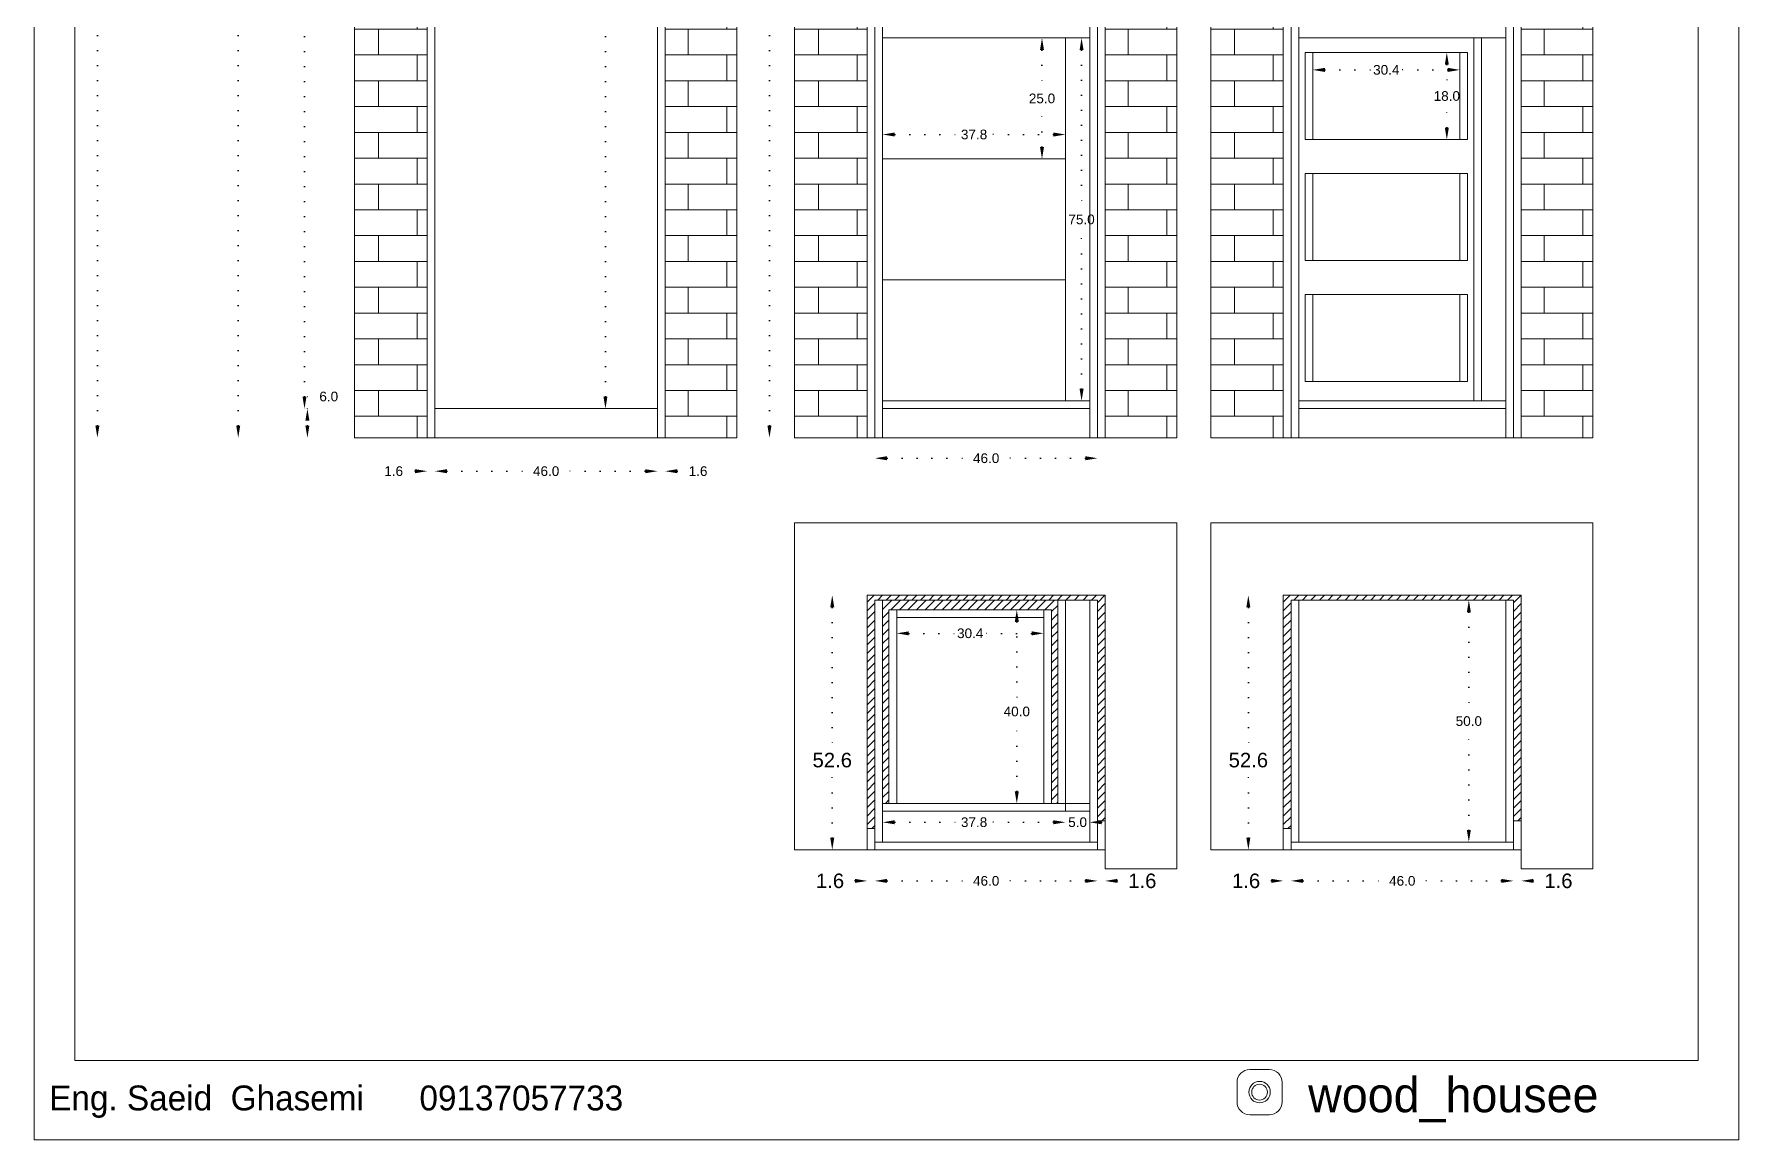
# Model space of a CAD drawing. Header units: centimetres. Extents: x 57 to 5031, y 102 to 2747.
# Drawn here: x 2389.8 to 2742.3, y 557.1 to 785.6 of the extents above; entities that cross this region are included whole.
import ezdxf

# ---------------------------------------------------------------- set-up
doc = ezdxf.new("R2010")
doc.units = ezdxf.units.CM
doc.header["$MEASUREMENT"] = 0
doc.linetypes.add('ACAD_ISO07W100', pattern=[3, 0, -3])
doc.styles.get("Standard").update_dxf_attribs({"font": 'arial.ttf'})
doc.dimstyles.new('Copy of Standard', dxfattribs={"dimtxt": 2, "dimasz": 2.5, "dimexe": 0.18, "dimexo": 0.0625, "dimgap": 0.09, "dimtad": 0, "dimtih": 1, "dimtoh": 1, "dimdec": 1, "dimzin": 0, "dimdsep": 46, "dimtxsty": 'Standard', "dimcen": 0.09, "dimse1": 1, "dimse2": 1, "dimadec": 0, "dimazin": 0, "dimtfac": 1, "dimtdec": 1, "dimtofl": 0, "dimtmove": 0, "dimatfit": 3, "dimfxl": 1, "dimtolj": 1, "dimtzin": 0, "dimarcsym": 0})
doc.dimstyles.get("Standard").update_dxf_attribs({"dimtxt": 3, "dimasz": 2.5, "dimexe": 0.18, "dimexo": 0.0625, "dimgap": 0.09, "dimtad": 0, "dimtih": 1, "dimtoh": 1, "dimdec": 1, "dimzin": 0, "dimdsep": 46, "dimtxsty": 'Standard', "dimcen": 0.09, "dimse1": 1, "dimse2": 1, "dimadec": 0, "dimazin": 0, "dimtfac": 1, "dimtdec": 1, "dimtofl": 0, "dimtmove": 0, "dimatfit": 3, "dimfxl": 1, "dimtolj": 1, "dimtzin": 0, "dimarcsym": 0})

# ---------------------------------------------------------------- blocks, each defined once
blk = doc.blocks.new('*D173')
at = {"color": 0, "linetype": 'ACAD_ISO07W100', "lineweight": -2, "transparency": 16777216}
for p, q in [((2606.38, 782.27), (2606.38, 748.38)), ((2606.38, 712.27), (2606.38, 746.16))]:
    blk.add_line(p, q, dxfattribs=at)
at = {"color": 0, "transparency": 16777216}
for points in [[(2605.97, 782.27), (2606.8, 782.27), (2606.38, 784.77)], [(2605.97, 712.27), (2606.8, 712.27), (2606.38, 709.77)]]:
    blk.add_solid(points, dxfattribs=at)
at = {"layer": 'Defpoints', "color": 0, "transparency": 16777216}
for p in [(2603.06, 784.77), (2606.38, 784.77), (2603.06, 709.77)]:
    blk.add_point(p, dxfattribs=at)
at = {"color": 0, "lineweight": 20, "transparency": 16777216, "insert": (2606.38, 747.27), "char_height": 2, "attachment_point": 5}
blk.add_mtext('\\A1;75.0', dxfattribs=at)
blk = doc.blocks.new('*D174')
at = {"color": 0, "linetype": 'ACAD_ISO07W100', "lineweight": -2, "transparency": 16777216}
for p, q in [((2567.76, 764.82), (2581.47, 764.82)), ((2600.56, 764.82), (2586.85, 764.82))]:
    blk.add_line(p, q, dxfattribs=at)
at = {"color": 0, "transparency": 16777216}
for points in [[(2567.76, 765.24), (2567.76, 764.41), (2565.26, 764.82)], [(2600.56, 765.24), (2600.56, 764.41), (2603.06, 764.82)]]:
    blk.add_solid(points, dxfattribs=at)
at = {"layer": 'Defpoints', "color": 0, "transparency": 16777216}
for p in [(2603.06, 764.82), (2565.26, 759.77), (2603.06, 759.77)]:
    blk.add_point(p, dxfattribs=at)
at = {"color": 0, "lineweight": 20, "transparency": 16777216, "insert": (2584.16, 764.82), "char_height": 2, "attachment_point": 5}
blk.add_mtext('\\A1;37.8', dxfattribs=at)
blk = doc.blocks.new('*D175')
at = {"color": 0, "linetype": 'ACAD_ISO07W100', "lineweight": -2, "transparency": 16777216}
for p, q in [((2681.89, 779.27), (2681.89, 773.88)), ((2681.89, 766.27), (2681.89, 771.66))]:
    blk.add_line(p, q, dxfattribs=at)
at = {"color": 0, "transparency": 16777216}
for points in [[(2681.48, 779.27), (2682.31, 779.27), (2681.89, 781.77)], [(2681.48, 766.27), (2682.31, 766.27), (2681.89, 763.77)]]:
    blk.add_solid(points, dxfattribs=at)
at = {"layer": 'Defpoints', "color": 0, "transparency": 16777216}
for p in [(2681.89, 781.77), (2684.58, 781.77), (2684.58, 763.77)]:
    blk.add_point(p, dxfattribs=at)
at = {"color": 0, "lineweight": 20, "transparency": 16777216, "insert": (2681.89, 772.77), "char_height": 2, "attachment_point": 5}
blk.add_mtext('\\A1;18.0', dxfattribs=at)
blk = doc.blocks.new('*D168')
at = {"color": 0, "linetype": 'ACAD_ISO07W100', "lineweight": -2, "transparency": 16777216}
for p, q in [((2507.95, 887.67), (2507.95, 823.29)), ((2507.95, 710.67), (2507.95, 820.05))]:
    blk.add_line(p, q, dxfattribs=at)
at = {"color": 0, "transparency": 16777216}
for points in [[(2507.53, 887.67), (2508.36, 887.67), (2507.95, 890.17)], [(2507.53, 710.67), (2508.36, 710.67), (2507.95, 708.17)]]:
    blk.add_solid(points, dxfattribs=at)
at = {"layer": 'Defpoints', "color": 0, "transparency": 16777216}
for p in [(2493.79, 890.17), (2473.29, 708.17), (2507.95, 708.17)]:
    blk.add_point(p, dxfattribs=at)
at = {"color": 0, "lineweight": 20, "transparency": 16777216, "insert": (2507.95, 821.67), "char_height": 3, "attachment_point": 5}
blk.add_mtext('\\A1;182.0', dxfattribs=at)
blk = doc.blocks.new('*D177')
at = {"color": 0, "linetype": 'ACAD_ISO07W100', "lineweight": -2, "transparency": 16777216}
for p, q in [((2432.04, 938.67), (2432.04, 822.79)), ((2432.04, 704.67), (2432.04, 820.56))]:
    blk.add_line(p, q, dxfattribs=at)
at = {"color": 0, "transparency": 16777216}
for points in [[(2431.62, 938.67), (2432.45, 938.67), (2432.04, 941.17)], [(2431.62, 704.67), (2432.45, 704.67), (2432.04, 702.17)]]:
    blk.add_solid(points, dxfattribs=at)
at = {"layer": 'Defpoints', "color": 0, "transparency": 16777216}
for p in [(2432.04, 941.17), (2472.69, 941.17), (2472.69, 702.17)]:
    blk.add_point(p, dxfattribs=at)
at = {"color": 0, "lineweight": 20, "transparency": 16777216, "insert": (2432.04, 821.67), "char_height": 2, "attachment_point": 5}
blk.add_mtext('\\A1;239.0', dxfattribs=at)
blk = doc.blocks.new('*D180')
at = {"color": 0, "linetype": 'ACAD_ISO07W100', "lineweight": -2, "transparency": 16777216}
for p, q in [((2541.85, 932.67), (2541.85, 819.79)), ((2541.85, 704.67), (2541.85, 817.56))]:
    blk.add_line(p, q, dxfattribs=at)
at = {"color": 0, "transparency": 16777216}
for points in [[(2541.44, 932.67), (2542.27, 932.67), (2541.85, 935.17)], [(2541.44, 704.67), (2542.27, 704.67), (2541.85, 702.17)]]:
    blk.add_solid(points, dxfattribs=at)
at = {"layer": 'Defpoints', "color": 0, "transparency": 16777216}
for p in [(2541.85, 935.17), (2564.26, 935.17), (2547.06, 702.17)]:
    blk.add_point(p, dxfattribs=at)
at = {"color": 0, "lineweight": 20, "transparency": 16777216, "insert": (2541.85, 818.67), "char_height": 2, "attachment_point": 5}
blk.add_mtext('\\A1;233.0', dxfattribs=at)
blk = doc.blocks.new('*D169')
at = {"color": 0, "linetype": 'ACAD_ISO07W100', "lineweight": -2, "transparency": 16777216}
for p, q in [((2446.34, 708.17), (2446.34, 710.67)), ((2446.34, 710.67), (2448.84, 710.67)), ((2446.34, 704.67), (2446.34, 705.67))]:
    blk.add_line(p, q, dxfattribs=at)
at = {"color": 0, "transparency": 16777216}
for points in [[(2445.92, 705.67), (2446.75, 705.67), (2446.34, 708.17)], [(2445.92, 704.67), (2446.75, 704.67), (2446.34, 702.17)]]:
    blk.add_solid(points, dxfattribs=at)
at = {"layer": 'Defpoints', "color": 0, "transparency": 16777216}
for p in [(2446.34, 708.17), (2473.29, 708.17), (2456.09, 702.17)]:
    blk.add_point(p, dxfattribs=at)
at = {"color": 0, "lineweight": 20, "transparency": 16777216, "insert": (2450.75, 710.67), "char_height": 2, "attachment_point": 5}
blk.add_mtext('\\A1;6.0', dxfattribs=at)
blk = doc.blocks.new('*D170')
at = {"color": 0, "linetype": 'ACAD_ISO07W100', "lineweight": -2, "transparency": 16777216}
for p, q in [((2445.74, 932.67), (2445.74, 822.78)), ((2445.74, 710.67), (2445.74, 820.56))]:
    blk.add_line(p, q, dxfattribs=at)
at = {"color": 0, "transparency": 16777216}
for points in [[(2445.32, 932.67), (2446.15, 932.67), (2445.74, 935.17)], [(2445.32, 710.67), (2446.15, 710.67), (2445.74, 708.17)]]:
    blk.add_solid(points, dxfattribs=at)
at = {"layer": 'Defpoints', "color": 0, "transparency": 16777216}
for p in [(2445.74, 935.17), (2472.69, 935.17), (2472.69, 708.17)]:
    blk.add_point(p, dxfattribs=at)
at = {"color": 0, "lineweight": 20, "transparency": 16777216, "insert": (2445.74, 821.67), "char_height": 2, "attachment_point": 5}
blk.add_mtext('\\A1;227.0', dxfattribs=at)
blk = doc.blocks.new('*D166')
at = {"color": 0, "linetype": 'ACAD_ISO07W100', "lineweight": -2, "transparency": 16777216}
for p, q in [((2468.59, 695.25), (2465.98, 695.25)), ((2475.19, 695.25), (2477.69, 695.25))]:
    blk.add_line(p, q, dxfattribs=at)
at = {"color": 0, "transparency": 16777216}
for points in [[(2468.59, 695.66), (2468.59, 694.83), (2471.09, 695.25)], [(2475.19, 695.66), (2475.19, 694.83), (2472.69, 695.25)]]:
    blk.add_solid(points, dxfattribs=at)
at = {"layer": 'Defpoints', "color": 0, "transparency": 16777216}
for p in [(2471.09, 702.17), (2472.69, 702.17), (2472.69, 695.25)]:
    blk.add_point(p, dxfattribs=at)
at = {"color": 0, "lineweight": 20, "transparency": 16777216, "insert": (2464.17, 695.25), "char_height": 2, "attachment_point": 5}
blk.add_mtext('\\A1;1.6', dxfattribs=at)
blk = doc.blocks.new('*D172')
at = {"color": 0, "linetype": 'ACAD_ISO07W100', "lineweight": -2, "transparency": 16777216}
for p, q in [((2475.19, 695.25), (2492.96, 695.25)), ((2516.19, 695.25), (2498.41, 695.25))]:
    blk.add_line(p, q, dxfattribs=at)
at = {"color": 0, "transparency": 16777216}
for points in [[(2475.19, 695.66), (2475.19, 694.83), (2472.69, 695.25)], [(2516.19, 695.66), (2516.19, 694.83), (2518.69, 695.25)]]:
    blk.add_solid(points, dxfattribs=at)
at = {"layer": 'Defpoints', "color": 0, "transparency": 16777216}
for p in [(2472.69, 702.17), (2518.69, 702.17), (2472.69, 695.25)]:
    blk.add_point(p, dxfattribs=at)
at = {"color": 0, "lineweight": 20, "transparency": 16777216, "insert": (2495.69, 695.25), "char_height": 2, "attachment_point": 5}
blk.add_mtext('\\A1;46.0', dxfattribs=at)
blk = doc.blocks.new('*D167')
at = {"color": 0, "linetype": 'ACAD_ISO07W100', "lineweight": -2, "transparency": 16777216}
for p, q in [((2516.19, 695.25), (2513.69, 695.25)), ((2522.79, 695.25), (2525.29, 695.25))]:
    blk.add_line(p, q, dxfattribs=at)
at = {"color": 0, "transparency": 16777216}
for points in [[(2516.19, 695.66), (2516.19, 694.83), (2518.69, 695.25)], [(2522.79, 695.66), (2522.79, 694.83), (2520.29, 695.25)]]:
    blk.add_solid(points, dxfattribs=at)
at = {"layer": 'Defpoints', "color": 0, "transparency": 16777216}
for p in [(2518.69, 702.17), (2520.29, 702.17), (2520.29, 695.25)]:
    blk.add_point(p, dxfattribs=at)
at = {"color": 0, "lineweight": 20, "transparency": 16777216, "insert": (2527.1, 695.25), "char_height": 2, "attachment_point": 5}
blk.add_mtext('\\A1;1.6', dxfattribs=at)
blk = doc.blocks.new('*D181')
at = {"color": 0, "linetype": 'ACAD_ISO07W100', "lineweight": -2, "transparency": 16777216}
for p, q in [((2656.68, 778.18), (2666.7, 778.18)), ((2682.08, 778.18), (2672.06, 778.18))]:
    blk.add_line(p, q, dxfattribs=at)
at = {"color": 0, "transparency": 16777216}
for points in [[(2656.68, 778.6), (2656.68, 777.76), (2654.18, 778.18)], [(2682.08, 778.6), (2682.08, 777.76), (2684.58, 778.18)]]:
    blk.add_solid(points, dxfattribs=at)
at = {"layer": 'Defpoints', "color": 0, "transparency": 16777216}
for p in [(2654.18, 781.77), (2684.58, 781.77), (2684.58, 778.18)]:
    blk.add_point(p, dxfattribs=at)
at = {"color": 0, "lineweight": 20, "transparency": 16777216, "insert": (2669.38, 778.18), "char_height": 2, "attachment_point": 5}
blk.add_mtext('\\A1;30.4', dxfattribs=at)
blk = doc.blocks.new('*D188')
at = {"color": 0, "linetype": 'ACAD_ISO07W100', "lineweight": -2, "transparency": 16777216}
for p, q in [((2640.86, 667.1), (2640.86, 637.15)), ((2640.86, 619.5), (2640.86, 633.91))]:
    blk.add_line(p, q, dxfattribs=at)
at = {"color": 0, "transparency": 16777216}
for points in [[(2640.44, 667.1), (2641.27, 667.1), (2640.86, 669.6)], [(2640.44, 619.5), (2641.27, 619.5), (2640.86, 617)]]:
    blk.add_solid(points, dxfattribs=at)
at = {"layer": 'Defpoints', "color": 0, "transparency": 16777216}
for p in [(2648.08, 669.6), (2640.86, 617), (2648.08, 617)]:
    blk.add_point(p, dxfattribs=at)
at = {"color": 0, "lineweight": 20, "transparency": 16777216, "insert": (2640.86, 635.53), "char_height": 3, "attachment_point": 5}
blk.add_mtext('\\A1;52.6', dxfattribs=at)
blk = doc.blocks.new('*D189')
at = {"color": 0, "linetype": 'ACAD_ISO07W100', "lineweight": -2, "transparency": 16777216}
for p, q in [((2693.18, 610.58), (2690.68, 610.58)), ((2699.78, 610.58), (2702.28, 610.58))]:
    blk.add_line(p, q, dxfattribs=at)
at = {"color": 0, "transparency": 16777216}
for points in [[(2693.18, 611), (2693.18, 610.17), (2695.68, 610.58)], [(2699.78, 611), (2699.78, 610.17), (2697.28, 610.58)]]:
    blk.add_solid(points, dxfattribs=at)
at = {"layer": 'Defpoints', "color": 0, "transparency": 16777216}
for p in [(2695.68, 617), (2697.28, 617), (2697.28, 610.58)]:
    blk.add_point(p, dxfattribs=at)
at = {"color": 0, "lineweight": 20, "transparency": 16777216, "insert": (2704.96, 610.58), "char_height": 3, "attachment_point": 5}
blk.add_mtext('\\A1;1.6', dxfattribs=at)
blk = doc.blocks.new('*D190')
at = {"color": 0, "linetype": 'ACAD_ISO07W100', "lineweight": -2, "transparency": 16777216}
for p, q in [((2645.58, 610.58), (2643.08, 610.58)), ((2652.18, 610.58), (2654.68, 610.58))]:
    blk.add_line(p, q, dxfattribs=at)
at = {"color": 0, "transparency": 16777216}
for points in [[(2645.58, 611), (2645.58, 610.17), (2648.08, 610.58)], [(2652.18, 611), (2652.18, 610.17), (2649.68, 610.58)]]:
    blk.add_solid(points, dxfattribs=at)
at = {"layer": 'Defpoints', "color": 0, "transparency": 16777216}
for p in [(2648.08, 617), (2649.68, 617), (2648.08, 610.58)]:
    blk.add_point(p, dxfattribs=at)
at = {"color": 0, "lineweight": 20, "transparency": 16777216, "insert": (2640.4, 610.58), "char_height": 3, "attachment_point": 5}
blk.add_mtext('\\A1;1.6', dxfattribs=at)
blk = doc.blocks.new('*D191')
at = {"color": 0, "linetype": 'ACAD_ISO07W100', "lineweight": -2, "transparency": 16777216}
for p, q in [((2652.18, 610.58), (2669.95, 610.58)), ((2693.18, 610.58), (2675.4, 610.58))]:
    blk.add_line(p, q, dxfattribs=at)
at = {"color": 0, "transparency": 16777216}
for points in [[(2652.18, 611), (2652.18, 610.17), (2649.68, 610.58)], [(2693.18, 611), (2693.18, 610.17), (2695.68, 610.58)]]:
    blk.add_solid(points, dxfattribs=at)
at = {"layer": 'Defpoints', "color": 0, "transparency": 16777216}
for p in [(2649.68, 617), (2695.68, 617), (2649.68, 610.58)]:
    blk.add_point(p, dxfattribs=at)
at = {"color": 0, "lineweight": 20, "transparency": 16777216, "insert": (2672.68, 610.58), "char_height": 2, "attachment_point": 5}
blk.add_mtext('\\A1;46.0', dxfattribs=at)
blk = doc.blocks.new('*D192')
at = {"color": 0, "linetype": 'ACAD_ISO07W100', "lineweight": -2, "transparency": 16777216}
for p, q in [((2566.16, 697.92), (2583.94, 697.92)), ((2607.16, 697.92), (2589.39, 697.92))]:
    blk.add_line(p, q, dxfattribs=at)
at = {"color": 0, "transparency": 16777216}
for points in [[(2566.16, 698.34), (2566.16, 697.5), (2563.66, 697.92)], [(2607.16, 698.34), (2607.16, 697.5), (2609.66, 697.92)]]:
    blk.add_solid(points, dxfattribs=at)
at = {"layer": 'Defpoints', "color": 0, "transparency": 16777216}
for p in [(2563.66, 702.17), (2609.66, 702.17), (2609.66, 697.92)]:
    blk.add_point(p, dxfattribs=at)
at = {"color": 0, "lineweight": 20, "transparency": 16777216, "insert": (2586.66, 697.92), "char_height": 2, "attachment_point": 5}
blk.add_mtext('\\A1;46.0', dxfattribs=at)
blk = doc.blocks.new('*D195')
at = {"color": 0, "linetype": 'ACAD_ISO07W100', "lineweight": -2, "transparency": 16777216}
for p, q in [((2686.44, 666.1), (2686.44, 644.71)), ((2686.44, 621.1), (2686.44, 642.49))]:
    blk.add_line(p, q, dxfattribs=at)
at = {"color": 0, "transparency": 16777216}
for points in [[(2686.03, 666.1), (2686.86, 666.1), (2686.44, 668.6)], [(2686.03, 621.1), (2686.86, 621.1), (2686.44, 618.6)]]:
    blk.add_solid(points, dxfattribs=at)
at = {"layer": 'Defpoints', "color": 0, "transparency": 16777216}
for p in [(2686.44, 668.6), (2694.08, 668.6), (2694.08, 618.6)]:
    blk.add_point(p, dxfattribs=at)
at = {"color": 0, "lineweight": 20, "transparency": 16777216, "insert": (2686.44, 643.6), "char_height": 2, "attachment_point": 5}
blk.add_mtext('\\A1;50.0', dxfattribs=at)
blk = doc.blocks.new('*D196')
at = {"color": 0, "linetype": 'ACAD_ISO07W100', "lineweight": -2, "transparency": 16777216}
for p, q in [((2554.84, 667.1), (2554.84, 637.15)), ((2554.84, 619.5), (2554.84, 633.91))]:
    blk.add_line(p, q, dxfattribs=at)
at = {"color": 0, "transparency": 16777216}
for points in [[(2554.42, 667.1), (2555.26, 667.1), (2554.84, 669.6)], [(2554.42, 619.5), (2555.26, 619.5), (2554.84, 617)]]:
    blk.add_solid(points, dxfattribs=at)
at = {"layer": 'Defpoints', "color": 0, "transparency": 16777216}
for p in [(2562.06, 669.6), (2554.84, 617), (2562.06, 617)]:
    blk.add_point(p, dxfattribs=at)
at = {"color": 0, "lineweight": 20, "transparency": 16777216, "insert": (2554.84, 635.53), "char_height": 3, "attachment_point": 5}
blk.add_mtext('\\A1;52.6', dxfattribs=at)
blk = doc.blocks.new('*D198')
at = {"color": 0, "linetype": 'ACAD_ISO07W100', "lineweight": -2, "transparency": 16777216}
for p, q in [((2607.16, 610.58), (2604.66, 610.58)), ((2613.76, 610.58), (2616.26, 610.58))]:
    blk.add_line(p, q, dxfattribs=at)
at = {"color": 0, "transparency": 16777216}
for points in [[(2607.16, 611), (2607.16, 610.17), (2609.66, 610.58)], [(2613.76, 611), (2613.76, 610.17), (2611.26, 610.58)]]:
    blk.add_solid(points, dxfattribs=at)
at = {"layer": 'Defpoints', "color": 0, "transparency": 16777216}
for p in [(2609.66, 617), (2611.26, 617), (2611.26, 610.58)]:
    blk.add_point(p, dxfattribs=at)
at = {"color": 0, "lineweight": 20, "transparency": 16777216, "insert": (2618.94, 610.58), "char_height": 3, "attachment_point": 5}
blk.add_mtext('\\A1;1.6', dxfattribs=at)
blk = doc.blocks.new('*D199')
at = {"color": 0, "linetype": 'ACAD_ISO07W100', "lineweight": -2, "transparency": 16777216}
for p, q in [((2559.56, 610.58), (2557.06, 610.58)), ((2566.16, 610.58), (2568.66, 610.58))]:
    blk.add_line(p, q, dxfattribs=at)
at = {"color": 0, "transparency": 16777216}
for points in [[(2559.56, 611), (2559.56, 610.17), (2562.06, 610.58)], [(2566.16, 611), (2566.16, 610.17), (2563.66, 610.58)]]:
    blk.add_solid(points, dxfattribs=at)
at = {"layer": 'Defpoints', "color": 0, "transparency": 16777216}
for p in [(2562.06, 617), (2563.66, 617), (2562.06, 610.58)]:
    blk.add_point(p, dxfattribs=at)
at = {"color": 0, "lineweight": 20, "transparency": 16777216, "insert": (2554.38, 610.58), "char_height": 3, "attachment_point": 5}
blk.add_mtext('\\A1;1.6', dxfattribs=at)
blk = doc.blocks.new('*D197')
at = {"color": 0, "linetype": 'ACAD_ISO07W100', "lineweight": -2, "transparency": 16777216}
for p, q in [((2566.16, 610.58), (2583.94, 610.58)), ((2607.16, 610.58), (2589.39, 610.58))]:
    blk.add_line(p, q, dxfattribs=at)
at = {"color": 0, "transparency": 16777216}
for points in [[(2566.16, 611), (2566.16, 610.17), (2563.66, 610.58)], [(2607.16, 611), (2607.16, 610.17), (2609.66, 610.58)]]:
    blk.add_solid(points, dxfattribs=at)
at = {"layer": 'Defpoints', "color": 0, "transparency": 16777216}
for p in [(2563.66, 617), (2609.66, 617), (2563.66, 610.58)]:
    blk.add_point(p, dxfattribs=at)
at = {"color": 0, "lineweight": 20, "transparency": 16777216, "insert": (2586.66, 610.58), "char_height": 2, "attachment_point": 5}
blk.add_mtext('\\A1;46.0', dxfattribs=at)
blk = doc.blocks.new('*D202')
at = {"color": 0, "linetype": 'ACAD_ISO07W100', "lineweight": -2, "transparency": 16777216}
for p, q in [((2592.99, 664.1), (2592.99, 646.69)), ((2592.99, 629.1), (2592.99, 644.47))]:
    blk.add_line(p, q, dxfattribs=at)
at = {"color": 0, "transparency": 16777216}
for points in [[(2592.57, 664.1), (2593.41, 664.1), (2592.99, 666.6)], [(2592.57, 629.1), (2593.41, 629.1), (2592.99, 626.6)]]:
    blk.add_solid(points, dxfattribs=at)
at = {"layer": 'Defpoints', "color": 0, "transparency": 16777216}
for p in [(2592.99, 666.6), (2598.56, 666.6), (2598.56, 626.6)]:
    blk.add_point(p, dxfattribs=at)
at = {"color": 0, "lineweight": 20, "transparency": 16777216, "insert": (2592.99, 645.58), "char_height": 2, "attachment_point": 5}
blk.add_mtext('\\A1;40.0', dxfattribs=at)
blk = doc.blocks.new('*D203')
at = {"color": 0, "linetype": 'ACAD_ISO07W100', "lineweight": -2, "transparency": 16777216}
for p, q in [((2570.66, 661.74), (2580.68, 661.74)), ((2596.06, 661.74), (2586.05, 661.74))]:
    blk.add_line(p, q, dxfattribs=at)
at = {"color": 0, "transparency": 16777216}
for points in [[(2570.66, 662.15), (2570.66, 661.32), (2568.16, 661.74)], [(2596.06, 662.15), (2596.06, 661.32), (2598.56, 661.74)]]:
    blk.add_solid(points, dxfattribs=at)
at = {"layer": 'Defpoints', "color": 0, "transparency": 16777216}
for p in [(2568.16, 665), (2598.56, 665), (2598.56, 661.74)]:
    blk.add_point(p, dxfattribs=at)
at = {"color": 0, "lineweight": 20, "transparency": 16777216, "insert": (2583.36, 661.74), "char_height": 2, "attachment_point": 5}
blk.add_mtext('\\A1;30.4', dxfattribs=at)
blk = doc.blocks.new('*D247')
at = {"color": 0, "linetype": 'ACAD_ISO07W100', "lineweight": -2, "transparency": 16777216}
for p, q in [((2567.76, 622.7), (2581.47, 622.7)), ((2600.56, 622.7), (2586.85, 622.7))]:
    blk.add_line(p, q, dxfattribs=at)
at = {"color": 0, "transparency": 16777216}
for points in [[(2567.76, 623.12), (2567.76, 622.28), (2565.26, 622.7)], [(2600.56, 623.12), (2600.56, 622.28), (2603.06, 622.7)]]:
    blk.add_solid(points, dxfattribs=at)
at = {"layer": 'Defpoints', "color": 0, "transparency": 16777216}
for p in [(2603.06, 625), (2603.06, 622.7), (2565.26, 618.6)]:
    blk.add_point(p, dxfattribs=at)
at = {"color": 0, "lineweight": 20, "transparency": 16777216, "insert": (2584.16, 622.7), "char_height": 2, "attachment_point": 5}
blk.add_mtext('\\A1;37.8', dxfattribs=at)
blk = doc.blocks.new('*D248')
at = {"color": 0, "linetype": 'ACAD_ISO07W100', "lineweight": -2, "transparency": 16777216}
for p, q in [((2600.56, 622.7), (2598.06, 622.7)), ((2610.56, 622.7), (2613.06, 622.7))]:
    blk.add_line(p, q, dxfattribs=at)
at = {"color": 0, "transparency": 16777216}
for points in [[(2600.56, 623.12), (2600.56, 622.28), (2603.06, 622.7)], [(2610.56, 623.12), (2610.56, 622.28), (2608.06, 622.7)]]:
    blk.add_solid(points, dxfattribs=at)
at = {"layer": 'Defpoints', "color": 0, "transparency": 16777216}
for p in [(2603.06, 625), (2608.06, 622.7), (2608.06, 618.6)]:
    blk.add_point(p, dxfattribs=at)
at = {"color": 0, "lineweight": 20, "transparency": 16777216, "insert": (2605.56, 622.7), "char_height": 2, "attachment_point": 5}
blk.add_mtext('\\A1;5.0', dxfattribs=at)
blk = doc.blocks.new('*D249')
at = {"color": 0, "linetype": 'ACAD_ISO07W100', "lineweight": -2, "transparency": 16777216}
for p, q in [((2598.2, 782.27), (2598.2, 773.38)), ((2598.2, 762.27), (2598.2, 771.16))]:
    blk.add_line(p, q, dxfattribs=at)
at = {"color": 0, "transparency": 16777216}
for points in [[(2597.78, 782.27), (2598.62, 782.27), (2598.2, 784.77)], [(2597.78, 762.27), (2598.62, 762.27), (2598.2, 759.77)]]:
    blk.add_solid(points, dxfattribs=at)
at = {"layer": 'Defpoints', "color": 0, "transparency": 16777216}
for p in [(2603.06, 784.77), (2598.2, 759.77), (2603.06, 759.77)]:
    blk.add_point(p, dxfattribs=at)
at = {"color": 0, "lineweight": 20, "transparency": 16777216, "insert": (2598.2, 772.27), "char_height": 2, "attachment_point": 5}
blk.add_mtext('\\A1;25.0', dxfattribs=at)
blk = doc.blocks.new('*D289')
at = {"color": 0, "linetype": 'ACAD_ISO07W100', "lineweight": -2, "transparency": 16777216}
for p, q in [((2402.92, 932.67), (2402.92, 819.79)), ((2402.92, 704.67), (2402.92, 817.56))]:
    blk.add_line(p, q, dxfattribs=at)
at = {"color": 0, "transparency": 16777216}
for points in [[(2402.5, 932.67), (2403.33, 932.67), (2402.92, 935.17)], [(2402.5, 704.67), (2403.33, 704.67), (2402.92, 702.17)]]:
    blk.add_solid(points, dxfattribs=at)
at = {"layer": 'Defpoints', "color": 0, "transparency": 16777216}
for p in [(2472.69, 935.17), (2402.92, 702.17), (2472.69, 702.17)]:
    blk.add_point(p, dxfattribs=at)
at = {"color": 0, "lineweight": 20, "transparency": 16777216, "insert": (2402.92, 818.67), "char_height": 2, "attachment_point": 5}
blk.add_mtext('\\A1;233.0', dxfattribs=at)

msp = doc.modelspace()

# ---------------------------------------------------------------- hatches: boundary and pattern name
at = {"lineweight": 20}
h = msp.add_hatch(dxfattribs=at)
h.set_pattern_fill('AR-BRSTD', color=256, scale=2)
h.set_pattern_definition([(0, (-90.9763, 285.1975), (0, 5.334), []), (90, (-90.976, 285.1975), (-8, 5.334), [5.334, -5.334])])
h.paths.add_polyline_path([(2471.09, 941.17), (2456.09, 941.17), (2456.09, 702.17), (2471.09, 702.17)])
h.paths.add_polyline_path([(2520.29, 702.17), (2535.09, 702.17), (2535.09, 941.17), (2520.29, 941.17)])
h = msp.add_hatch(dxfattribs=at)
h.set_pattern_fill('AR-BRSTD', color=256, scale=2)
h.set_pattern_definition([(0, (0, 285.1975), (0, 5.334), []), (90, (0, 285.1975), (-8, 5.334), [5.334, -5.334])])
h.paths.add_polyline_path([(2562.06, 941.17), (2547.06, 941.17), (2547.06, 702.17), (2562.06, 702.17)])
h.paths.add_polyline_path([(2626.06, 941.17), (2611.26, 941.17), (2611.26, 702.17), (2626.06, 702.17)])
h = msp.add_hatch(dxfattribs=at)
h.set_pattern_fill('AR-BRSTD', color=256, scale=2)
h.set_pattern_definition([(0, (86.0154, 285.1975), (0, 5.334), []), (90, (86.015, 285.1975), (-8, 5.334), [5.334, -5.334])])
h.paths.add_polyline_path([(2648.08, 941.17), (2633.08, 941.17), (2633.08, 702.17), (2648.08, 702.17)])
h.paths.add_polyline_path([(2712.08, 941.17), (2697.28, 941.17), (2697.28, 702.17), (2712.08, 702.17)])
h = msp.add_hatch(dxfattribs=at)
h.set_pattern_fill('ANSI31', color=256, scale=10)
h.set_pattern_definition([(45, (-86.0154, 0), (-0.8838835, 0.8838835), [])])
h.paths.add_polyline_path([(2562.06, 621.4), (2563.66, 621.4), (2563.66, 668.6), (2609.66, 668.6), (2609.66, 623), (2611.26, 623), (2611.26, 669.6), (2562.06, 669.6)])
h = msp.add_hatch(dxfattribs=at)
h.set_pattern_fill('ANSI31', color=256, scale=10)
h.paths.add_polyline_path([(2601.46, 668.6), (2565.26, 668.6), (2565.26, 626.6), (2566.56, 626.6), (2566.56, 666.6), (2600.16, 666.6), (2600.16, 626.6), (2601.46, 626.6)])
h = msp.add_hatch(dxfattribs=at)
h.set_pattern_fill('ANSI31', color=256, scale=10)
h.paths.add_polyline_path([(2649.68, 668.6), (2695.68, 668.6), (2695.68, 623), (2697.28, 623), (2697.28, 669.6), (2648.08, 669.6), (2648.08, 621.4), (2649.68, 621.4)])

# ---------------------------------------------------------------- linework, layer by layer
for p, q in [((2456.09, 702.17), (2456.09, 941.17)), ((2471.09, 941.17), (2471.09, 702.17)), ((2472.69, 941.17), (2472.69, 702.17)), ((2518.69, 941.17), (2518.69, 702.17)), ((2520.29, 941.17), (2520.29, 702.17)), ((2535.09, 702.17), (2535.09, 941.17)), ((2547.06, 702.17), (2547.06, 941.17)), ((2562.06, 702.17), (2562.06, 941.17)), ((2563.66, 702.17), (2563.66, 941.17)), ((2609.66, 941.17), (2609.66, 702.17)), ((2609.66, 941.17), (2609.66, 702.17)), ((2611.26, 941.17), (2611.26, 702.17)), ((2626.06, 702.17), (2626.06, 941.17)), ((2633.08, 702.17), (2633.08, 941.17)), ((2648.08, 702.17), (2648.08, 941.17)), ((2649.68, 702.17), (2649.68, 941.17)), ((2695.68, 941.17), (2695.68, 702.17)), ((2695.68, 941.17), (2695.68, 702.17)), ((2697.28, 941.17), (2697.28, 702.17)), ((2712.08, 702.17), (2712.08, 941.17)), ((2565.26, 702.17), (2565.26, 935.17)), ((2608.06, 935.17), (2608.06, 702.17)), ((2651.28, 702.17), (2651.28, 935.17)), ((2694.08, 935.17), (2694.08, 702.17)), ((2565.26, 784.77), (2608.06, 784.77)), ((2603.06, 784.77), (2603.06, 709.77)), ((2651.28, 784.77), (2694.08, 784.77)), ((2687.48, 784.77), (2687.48, 709.77)), ((2689.08, 784.77), (2689.08, 709.77)), ((2652.58, 781.77), (2686.18, 781.77)), ((2652.58, 763.77), (2652.58, 781.77)), ((2654.18, 763.77), (2654.18, 781.77)), ((2684.58, 781.77), (2684.58, 763.77)), ((2686.18, 781.77), (2686.18, 763.77)), ((2652.58, 763.77), (2686.18, 763.77)), ((2565.26, 759.77), (2603.06, 759.77)), ((2652.58, 756.77), (2686.18, 756.77)), ((2652.58, 738.77), (2652.58, 756.77)), ((2654.18, 738.77), (2654.18, 756.77)), ((2684.58, 756.77), (2684.58, 738.77)), ((2686.18, 756.77), (2686.18, 738.77)), ((2652.58, 738.77), (2686.18, 738.77)), ((2565.26, 734.77), (2603.06, 734.77)), ((2652.58, 731.77), (2686.18, 731.77)), ((2652.58, 713.77), (2652.58, 731.77)), ((2654.18, 713.77), (2654.18, 731.77)), ((2684.58, 731.77), (2684.58, 713.77)), ((2686.18, 731.77), (2686.18, 713.77)), ((2652.58, 713.77), (2686.18, 713.77)), ((2565.26, 709.77), (2608.06, 709.77)), ((2651.28, 709.77), (2694.08, 709.77)), ((2472.69, 708.17), (2518.69, 708.17)), ((2565.26, 708.17), (2608.06, 708.17)), ((2651.28, 708.17), (2694.08, 708.17)), ((2456.09, 702.17), (2535.09, 702.17)), ((2547.06, 702.17), (2626.06, 702.17)), ((2633.08, 702.17), (2712.08, 702.17)), ((2547.06, 617), (2547.06, 684.6)), ((2547.06, 684.6), (2626.06, 684.6)), ((2626.06, 613.1), (2626.06, 684.6)), ((2633.08, 617), (2633.08, 684.6)), ((2633.08, 684.6), (2712.08, 684.6)), ((2712.08, 613.1), (2712.08, 684.6)), ((2562.06, 617), (2562.06, 669.6)), ((2562.06, 669.6), (2611.26, 669.6)), ((2563.66, 617), (2563.66, 668.6)), ((2563.66, 668.6), (2609.66, 668.6)), ((2565.26, 618.6), (2565.26, 668.6)), ((2566.56, 626.6), (2566.56, 666.6)), ((2566.56, 666.6), (2600.16, 666.6)), ((2568.16, 626.6), (2568.16, 666.6)), ((2598.56, 666.6), (2598.56, 626.6)), ((2600.16, 666.6), (2600.16, 626.6)), ((2601.46, 668.6), (2601.46, 626.6)), ((2603.06, 668.6), (2603.06, 625)), ((2608.06, 668.6), (2608.06, 618.6)), ((2609.66, 668.6), (2609.66, 617)), ((2611.26, 669.6), (2611.26, 613.1)), ((2648.08, 617), (2648.08, 669.6)), ((2648.08, 669.6), (2697.28, 669.6)), ((2649.68, 617), (2649.68, 668.6)), ((2649.68, 668.6), (2695.68, 668.6)), ((2651.28, 618.6), (2651.28, 668.6)), ((2694.08, 668.6), (2694.08, 618.6)), ((2695.68, 668.6), (2695.68, 617)), ((2697.28, 669.6), (2697.28, 613.1)), ((2568.16, 665), (2598.56, 665)), ((2565.26, 626.6), (2608.06, 626.6)), ((2565.26, 625), (2608.06, 625)), ((2562.06, 617), (2562.06, 621.4)), ((2562.06, 621.4), (2563.66, 621.4)), ((2609.66, 623), (2611.26, 623)), ((2611.26, 621.4), (2611.26, 617)), ((2648.08, 617), (2648.08, 621.4)), ((2648.08, 621.4), (2649.68, 621.4)), ((2695.68, 623), (2697.28, 623)), ((2697.28, 621.4), (2697.28, 617)), ((2547.06, 617), (2562.06, 617)), ((2562.06, 617), (2611.26, 617)), ((2563.66, 618.6), (2609.66, 618.6)), ((2633.08, 617), (2648.08, 617)), ((2648.08, 617), (2697.28, 617)), ((2649.68, 618.6), (2695.68, 618.6)), ((2611.26, 613.1), (2626.06, 613.1)), ((2697.28, 613.1), (2712.08, 613.1))]:
    msp.add_line(p, q, dxfattribs=at)
for points in [[(2389.83, 1055.51), (2389.83, 557.06), (2742.27, 557.06), (2742.27, 1055.51)], [(2398.23, 1047.12), (2398.23, 573.47), (2733.88, 573.47), (2733.88, 1047.12)]]:
    msp.add_lwpolyline(points, close=True, dxfattribs=at)
msp.add_lwpolyline([(2641.14, 562.26), (2645.22, 562.26, 0.414214), (2647.84, 564.89), (2647.84, 568.97, 0.414214), (2645.22, 571.59), (2641.14, 571.59, 0.414214), (2638.52, 568.97), (2638.52, 564.89, 0.414214)], format="xyb", close=True, dxfattribs=at)
for radius in [2.21, 1.63]:
    msp.add_circle((2643.18, 566.93), radius, dxfattribs=at)

# ---------------------------------------------------------------- texts
at = {"lineweight": 20, "attachment_point": 1}
for s, width, gutter_width, heights, insert, char_height in [('{\\fPlantagenet Cherokee|b0|i0|c0|p18;^IEng. Saeid  Ghasemi      09137057733}', 227.4329, 25.43, [0], (2372.36, 568.3), 5.1489), ('{\\fPlantagenet Cherokee|b0|i0|c0|p18;wood_housee}', 1.4119, 35.61, [0.223], (2653.22, 569.99), 7.2085)]:
    msp.add_mtext_dynamic_manual_height_columns(s, width=width, gutter_width=gutter_width, heights=heights, dxfattribs=dict(at, insert=insert, char_height=char_height))

# ---------------------------------------------------------------- dimensions: what is measured, and where the dimension line sits
at = {"lineweight": 20}
for base, p1, p2, angle, dimstyle, picture, middle in [((2432.04, 941.17), (2472.69, 702.17), (2472.69, 941.17), 270, 'Copy of Standard', '*D177', (2432.04, 821.67)), ((2507.95, 708.17), (2493.79, 890.17), (2473.29, 708.17), 90, 'Standard', '*D168', (2507.95, 821.67)), ((2606.38, 784.77), (2603.06, 709.77), (2603.06, 784.77), 270, 'Copy of Standard', '*D173', (2606.38, 747.27)), ((2554.84, 617), (2562.06, 669.6), (2562.06, 617), 90, 'Standard', '*D196', (2554.84, 635.53)), ((2592.99, 666.6), (2598.56, 626.6), (2598.56, 666.6), 270, 'Copy of Standard', '*D202', (2592.99, 645.58)), ((2640.86, 617), (2648.08, 669.6), (2648.08, 617), 90, 'Standard', '*D188', (2640.86, 635.53))]:
    dim = msp.add_linear_dim(base=base, p1=p1, p2=p2, angle=angle, dimstyle=dimstyle, dxfattribs=at)
    dim.commit()
    dim.dimension.update_dxf_attribs({"geometry": picture, "text_midpoint": middle, "dimtype": 160})
for base, p1, p2, angle, picture, middle in [((2402.92, 702.17), (2472.69, 935.17), (2472.69, 702.17), 90, '*D289', (2402.92, 818.67)), ((2445.74, 935.17), (2472.69, 708.17), (2472.69, 935.17), 270, '*D170', (2445.74, 821.67)), ((2541.85, 935.17), (2547.06, 702.17), (2564.26, 935.17), 270, '*D180', (2541.85, 818.67)), ((2598.2, 759.77), (2603.06, 784.77), (2603.06, 759.77), 90, '*D249', (2598.2, 772.27)), ((2681.89, 781.77), (2684.58, 763.77), (2684.58, 781.77), 270, '*D175', (2681.89, 772.77)), ((2446.34, 708.17), (2456.09, 702.17), (2473.29, 708.17), 270, '*D169', (2450.75, 710.67)), ((2686.44, 668.6), (2694.08, 618.6), (2694.08, 668.6), 270, '*D195', (2686.44, 643.6))]:
    dim = msp.add_linear_dim(base=base, p1=p1, p2=p2, angle=angle, dimstyle='Copy of Standard', dxfattribs=at)
    dim.commit()
    dim.dimension.update_dxf_attribs({"geometry": picture, "text_midpoint": middle})
for base, p1, p2, dimstyle, picture, middle in [((2684.58, 778.18), (2654.18, 781.77), (2684.58, 781.77), 'Copy of Standard', '*D181', (2669.38, 778.18)), ((2603.06, 764.82), (2565.26, 759.77), (2603.06, 759.77), 'Copy of Standard', '*D174', (2584.16, 764.82)), ((2472.69, 695.25), (2518.69, 702.17), (2472.69, 702.17), 'Copy of Standard', '*D172', (2495.69, 695.25)), ((2609.66, 697.92), (2563.66, 702.17), (2609.66, 702.17), 'Copy of Standard', '*D192', (2586.66, 697.92)), ((2598.56, 661.74), (2568.16, 665), (2598.56, 665), 'Copy of Standard', '*D203', (2583.36, 661.74)), ((2603.06, 622.7), (2565.26, 618.6), (2603.06, 625), 'Copy of Standard', '*D247', (2584.16, 622.7)), ((2608.06, 622.7), (2603.06, 625), (2608.06, 618.6), 'Copy of Standard', '*D248', (2605.56, 622.7)), ((2562.06, 610.58), (2563.66, 617), (2562.06, 617), 'Standard', '*D199', (2554.38, 610.58)), ((2563.66, 610.58), (2609.66, 617), (2563.66, 617), 'Copy of Standard', '*D197', (2586.66, 610.58)), ((2611.26, 610.58), (2609.66, 617), (2611.26, 617), 'Standard', '*D198', (2618.94, 610.58)), ((2648.08, 610.58), (2649.68, 617), (2648.08, 617), 'Standard', '*D190', (2640.4, 610.58)), ((2649.68, 610.58), (2695.68, 617), (2649.68, 617), 'Copy of Standard', '*D191', (2672.68, 610.58)), ((2697.28, 610.58), (2695.68, 617), (2697.28, 617), 'Standard', '*D189', (2704.96, 610.58))]:
    dim = msp.add_linear_dim(base=base, p1=p1, p2=p2, dimstyle=dimstyle, dxfattribs=at)
    dim.commit()
    dim.dimension.update_dxf_attribs({"geometry": picture, "text_midpoint": middle})
for base, p1, p2, picture, middle in [((2472.69, 695.25), (2471.09, 702.17), (2472.69, 702.17), '*D166', (2464.17, 695.25)), ((2520.29, 695.25), (2518.69, 702.17), (2520.29, 702.17), '*D167', (2527.1, 695.25))]:
    dim = msp.add_linear_dim(base=base, p1=p1, p2=p2, dimstyle='Copy of Standard', dxfattribs=at)
    dim.commit()
    dim.dimension.update_dxf_attribs({"geometry": picture, "text_midpoint": middle, "dimtype": 160})

doc.saveas('drawing.dxf')
